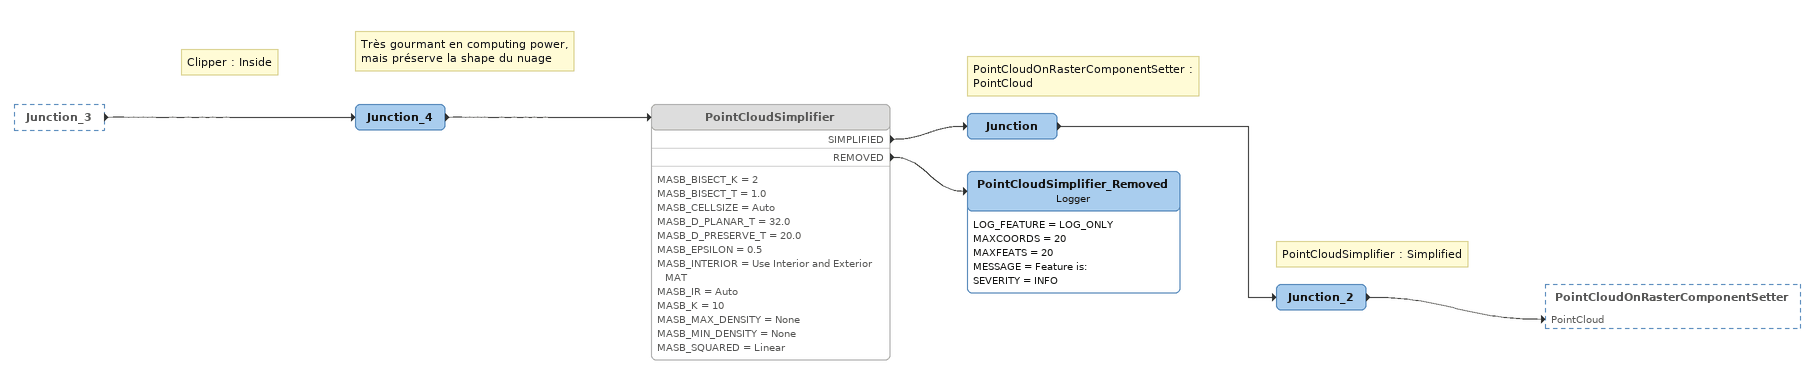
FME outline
Junction_3 [outside]
    -> Junction_4
Note: Clipper : Inside
Junction_4
    -> PointCloudSimplifier
Note: Très gourmant en computing power, mais préserve la shape du nuage
PointCloudSimplifier [off]
    MASB_BISECT_K = 2
    MASB_BISECT_T = 1.0
    MASB_CELLSIZE = Auto
    MASB_D_PLANAR_T = 32.0
    MASB_D_PRESERVE_T = 20.0
    MASB_EPSILON = 0.5
    MASB_INTERIOR = Use Interior and Exterior MAT
    MASB_IR = Auto
    MASB_K = 10
    MASB_MAX_DENSITY = None
    MASB_MIN_DENSITY = None
    MASB_SQUARED = Linear
    SIMPLIFIED -> Junction
    REMOVED -> PointCloudSimplifier_Removed
Note: PointCloudOnRasterComponentSetter : PointCloud
Junction
    -> Junction_2
Note: PointCloudSimplifier : Simplified
Junction_2
    -> PointCloudOnRasterComponentSetter [PointCloud]
PointCloudSimplifier_Removed: Logger
    LOG_FEATURE = LOG_ONLY
    MAXCOORDS = 20
    MAXFEATS = 20
    MESSAGE = Feature is:
    SEVERITY = INFO
